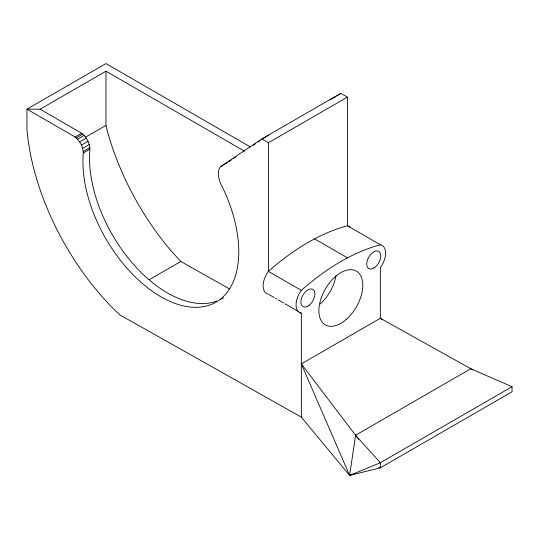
<?xml version="1.0" encoding="UTF-8"?>
<svg xmlns="http://www.w3.org/2000/svg" width="539" height="539" viewBox="0 0 539 539"><rect width="100%" height="100%" fill="white"/><g stroke="black" fill="none" stroke-linecap="round" stroke-linejoin="round"><path stroke-width="0.81" d="M355.585 435.249L349.616 475.418L380.345 467.812L512.05 391.779L512.05 386.706L470.783 368.743L355.585 435.249L380.345 462.745L380.345 467.812L378.708 467.542M330.09 99.924L334.254 97.114M333.904 97.99L335.292 97.054M336.68 96.117L340.837 93.314L347.426 97.114L347.426 225.76A214.973 124.111 -60 0 0 268.402 271.387A16.824 9.709 -60 0 0 268.402 294.193M512.05 386.706L380.345 462.745L349.616 475.418L301.328 417.125L120.076 315.012L112.563 307.937A190.375 109.916 60 0 1 26.95 129.448L26.95 109.168L73.823 136.232C79.455 139.783 83.114 146.352 83.316 152.988A110.199 63.622 60 0 0 183.314 305.882A110.199 63.622 60 0 0 221.185 184.648A17.827 10.295 60 0 1 221.185 166.228L261.819 138.941L340.837 93.314M228.455 161.963L231.211 160.117M233.279 158.729L236.035 156.876M253.249 145.314L255.318 143.926M258.073 142.074L260.135 140.686M262.891 138.84L268.402 135.134M76.322 138.065L82.588 134.076M75.083 137.054L81.665 133.254C86.476 137.068 89.777 142.99 89.898 149.182A110.199 63.622 60 0 0 130.559 260.93A110.199 63.622 60 0 0 216.739 301.092M250.379 146.958L105.974 63.582L26.95 109.168L40.122 109.201L105.974 71.188L244.524 151.183M77.515 139.23L84.104 135.43M85.708 137.101L105.974 125.405L105.974 71.188M79.691 141.966L86.274 138.166M81.45 145.072L88.032 141.265M82.669 148.326L89.252 144.519M83.262 151.499L89.851 147.699M83.316 152.988L89.898 149.182M221.185 166.228L227.108 162.805M261.819 138.941L268.402 142.741L347.426 97.114M149.303 279.66L180.794 261.482L229.216 288.763M351.071 474.576L349.616 475.418L301.328 363.899L380.345 318.273L472.952 369.956M382.313 319.856L380.345 318.273L380.345 267.58A16.824 9.709 -60 0 0 380.345 244.773L347.426 225.76A16.824 9.709 -60 0 1 350.242 227.195M314.574 238.865L347.5 257.871M380.345 244.773A214.973 124.111 -60 0 0 301.328 290.393L268.402 271.387L268.402 142.741M269.116 294.611L274.129 297.501M275.557 298.33L276.992 299.152M278.42 299.98L283.433 302.871M284.868 303.7L298.465 311.549M299.9 312.377L301.328 313.206L301.328 417.125M40.122 109.201L81.665 133.254M180.794 261.482L170.028 249.591A190.375 109.916 60 0 1 106.735 128.828L105.974 125.405M301.328 363.899L358.617 439.238M223.49 297.818A110.199 63.622 60 0 1 220.566 299.441M301.328 313.206A16.824 9.709 -60 0 1 301.328 290.393M335.992 275.51A31.04 17.922 -60 0 1 320.179 303.989M346.516 319.203A31.04 17.922 -60 0 0 356.36 271.117A31.04 17.922 -60 0 0 319.634 303.679A31.04 17.922 -60 0 0 346.516 319.203M374.026 267.93A9.931 5.734 -60 0 0 379.712 252.232A9.931 5.734 -60 0 0 367.551 259.778A9.931 5.734 -60 0 0 374.026 267.93M309.083 305.317A9.931 5.734 -60 0 0 313.327 289.706A9.931 5.734 -60 0 0 301.328 298.97A9.931 5.734 -60 0 0 309.083 305.317"/></g></svg>
